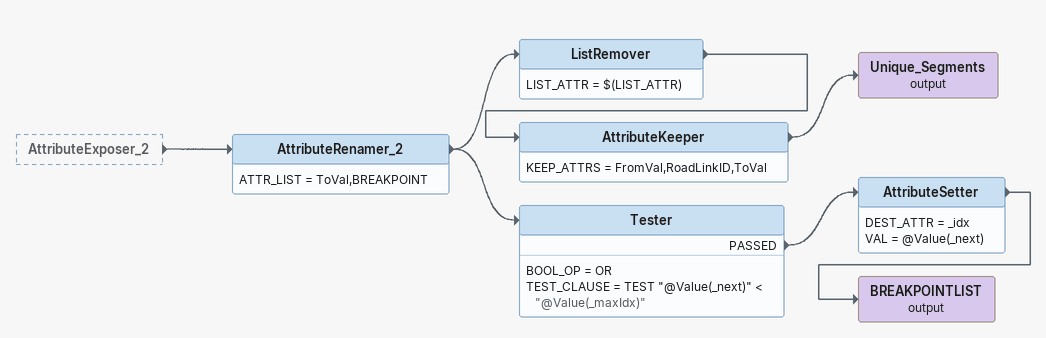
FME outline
AttributeExposer_2 [outside]
    -> AttributeRenamer_2
AttributeRenamer_2
    ATTR_LIST = ToVal,BREAKPOINT
    -> ListRemover
    -> Tester
ListRemover
    LIST_ATTR = $(LIST_ATTR)
    -> AttributeKeeper
AttributeKeeper
    KEEP_ATTRS = FromVal,RoadLinkID,ToVal
    -> Unique_Segments (output)
Unique_Segments (output)
Tester
    BOOL_OP = OR
    TEST_CLAUSE = TEST "@Value(_next)" < "@Value(_maxIdx)"
    PASSED -> AttributeSetter
AttributeSetter
    DEST_ATTR = _idx
    VAL = @Value(_next)
    -> BREAKPOINTLIST (output)
BREAKPOINTLIST (output)
